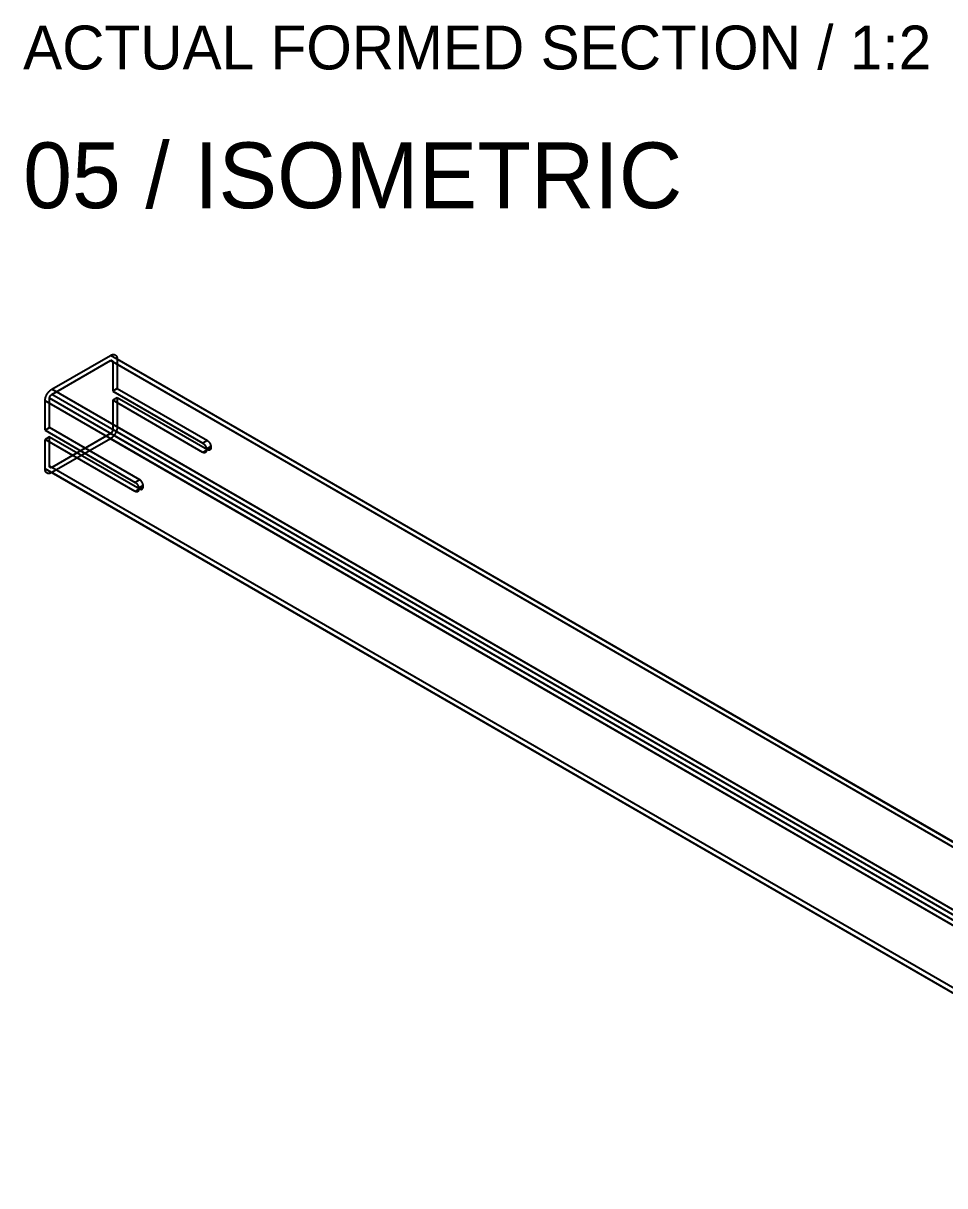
# Model space of a CAD drawing. Header units: inches. Extents: x 2 to 134, y 2 to 86.
# Drawn here: x 109 to 123.03, y 42.52 to 60.2 of the extents above; entities that cross this region are included whole.
import ezdxf

# ---------------------------------------------------------------- set-up
doc = ezdxf.new("R2010")
doc.units = ezdxf.units.IN
doc.header["$MEASUREMENT"] = 0

msp = doc.modelspace()

# ---------------------------------------------------------------- linework, layer by layer
at = {"layer": 'OUTLINE'}
for p, q in [((109.436, 54.634), (110.329, 55.15)), ((109.436, 54.555), (110.329, 55.07)), ((110.329, 55.15), (110.331, 55.151)), ((129.119, 44.301), (110.329, 55.15)), ((110.329, 55.07), (110.33, 55.071)), ((129.119, 44.221), (110.329, 55.07)), ((110.33, 55.071), (110.331, 55.072)), ((110.33, 55.071), (110.33, 55.071)), ((110.331, 55.151), (110.334, 55.152)), ((110.331, 55.072), (110.332, 55.072)), ((110.332, 55.072), (110.333, 55.073)), ((110.333, 55.073), (110.334, 55.073)), ((110.334, 55.152), (110.336, 55.154)), ((110.334, 55.073), (110.335, 55.073)), ((110.335, 55.073), (110.335, 55.074)), ((110.335, 55.074), (110.336, 55.074)), ((110.336, 55.154), (110.339, 55.155)), ((110.336, 55.074), (110.337, 55.074)), ((110.337, 55.074), (110.338, 55.074)), ((110.338, 55.074), (110.339, 55.074)), ((110.339, 55.155), (110.341, 55.156)), ((110.339, 55.074), (110.34, 55.075)), ((110.34, 55.075), (110.34, 55.075)), ((110.34, 55.075), (110.341, 55.075)), ((110.341, 55.156), (110.344, 55.157)), ((110.341, 55.075), (110.342, 55.075)), ((110.342, 55.075), (110.343, 55.075)), ((110.343, 55.075), (110.343, 55.075)), ((110.343, 55.075), (110.344, 55.075)), ((110.344, 55.157), (110.346, 55.158)), ((110.344, 55.075), (110.345, 55.075)), ((110.345, 55.075), (110.346, 55.075)), ((110.346, 55.158), (110.349, 55.159)), ((110.346, 55.075), (110.346, 55.075)), ((110.346, 55.075), (110.347, 55.075)), ((110.347, 55.075), (110.348, 55.075)), ((110.348, 55.075), (110.349, 55.075)), ((110.349, 55.159), (110.351, 55.16)), ((110.349, 55.075), (110.349, 55.074)), ((110.349, 55.074), (110.35, 55.074)), ((110.35, 55.074), (110.351, 55.074)), ((110.351, 55.16), (110.354, 55.161)), ((110.351, 55.074), (110.351, 55.074)), ((110.351, 55.074), (110.352, 55.073)), ((110.352, 55.073), (110.352, 55.073)), ((110.352, 55.073), (110.353, 55.073)), ((110.353, 55.073), (110.354, 55.072)), ((110.354, 55.161), (110.356, 55.161)), ((110.354, 55.072), (110.354, 55.072)), ((110.354, 55.072), (110.355, 55.072)), ((110.355, 55.072), (110.355, 55.071)), ((110.355, 55.071), (110.356, 55.071)), ((110.356, 55.161), (110.359, 55.162)), ((110.356, 55.071), (110.356, 55.07)), ((110.356, 55.07), (110.357, 55.07)), ((110.357, 55.07), (110.357, 55.069)), ((110.357, 55.069), (110.358, 55.069)), ((110.358, 55.069), (110.358, 55.068)), ((110.358, 55.068), (110.359, 55.068)), ((110.359, 55.162), (110.361, 55.162)), ((110.359, 55.068), (110.359, 55.067)), ((110.359, 55.067), (110.359, 55.066)), ((110.359, 55.066), (110.36, 55.066)), ((110.36, 55.066), (110.36, 55.065)), ((110.36, 55.065), (110.361, 55.064)), ((110.361, 55.162), (110.363, 55.163)), ((110.361, 55.064), (110.361, 55.064)), ((110.361, 55.064), (110.361, 55.063)), ((110.361, 55.063), (110.361, 55.062)), ((110.361, 55.062), (110.362, 55.061)), ((110.362, 55.061), (110.362, 55.06)), ((110.362, 55.06), (110.362, 55.06)), ((110.362, 55.06), (110.362, 55.059)), ((110.362, 55.059), (110.362, 55.058)), ((110.362, 55.058), (110.363, 55.057)), ((110.363, 55.163), (110.366, 55.163)), ((110.363, 55.057), (110.363, 55.056)), ((110.363, 55.056), (110.363, 55.055)), ((110.363, 55.055), (110.363, 55.054)), ((110.363, 55.054), (110.363, 55.053)), ((110.363, 55.053), (110.363, 55.053)), ((110.363, 55.053), (110.363, 55.052)), ((110.363, 55.052), (110.363, 55.051)), ((110.363, 55.051), (110.363, 54.605)), ((129.154, 44.202), (110.363, 55.051)), ((110.366, 55.163), (110.368, 55.163)), ((110.368, 55.163), (110.371, 55.164)), ((110.371, 55.164), (110.373, 55.164)), ((110.373, 55.164), (110.375, 55.164)), ((110.375, 55.164), (110.377, 55.164)), ((110.377, 55.164), (110.38, 55.164)), ((110.38, 55.164), (110.382, 55.163)), ((110.382, 55.163), (110.384, 55.163)), ((110.384, 55.163), (110.386, 55.163)), ((110.386, 55.163), (110.388, 55.162)), ((110.388, 55.162), (110.39, 55.162)), ((110.39, 55.162), (110.392, 55.161)), ((110.392, 55.161), (110.394, 55.16)), ((110.394, 55.16), (110.396, 55.16)), ((110.396, 55.16), (110.398, 55.159)), ((110.398, 55.159), (110.4, 55.158)), ((110.4, 55.158), (110.402, 55.157)), ((110.402, 55.157), (110.403, 55.156)), ((110.403, 55.156), (110.405, 55.155)), ((110.405, 55.155), (110.407, 55.153)), ((110.407, 55.153), (110.408, 55.152)), ((110.408, 55.152), (110.41, 55.151)), ((110.41, 55.151), (110.412, 55.149)), ((110.412, 55.149), (110.413, 55.148)), ((110.413, 55.148), (110.414, 55.146)), ((110.414, 55.146), (110.416, 55.145)), ((110.416, 55.145), (110.417, 55.143)), ((110.417, 55.143), (110.418, 55.141)), ((110.418, 55.141), (110.42, 55.139)), ((110.42, 55.139), (110.421, 55.137)), ((110.421, 55.137), (110.422, 55.135)), ((110.422, 55.135), (110.423, 55.133)), ((110.423, 55.133), (110.424, 55.131)), ((110.424, 55.131), (110.425, 55.129)), ((110.425, 55.129), (110.426, 55.127)), ((110.426, 55.127), (110.427, 55.125)), ((110.427, 55.125), (110.427, 55.122)), ((110.427, 55.122), (110.428, 55.12)), ((110.428, 55.12), (110.429, 55.117)), ((110.429, 55.117), (110.429, 55.115)), ((110.429, 55.115), (110.43, 55.112)), ((110.43, 55.112), (110.43, 55.11)), ((110.43, 55.11), (110.431, 55.107)), ((110.431, 55.107), (110.431, 55.104)), ((110.431, 55.104), (110.431, 55.102)), ((110.431, 55.102), (110.431, 55.099)), ((110.431, 55.099), (110.432, 55.096)), ((110.432, 55.096), (110.432, 55.093)), ((110.432, 55.093), (110.432, 55.09)), ((110.432, 55.09), (110.432, 54.644)), ((129.222, 44.241), (110.432, 55.09)), ((109.334, 54.474), (109.335, 54.477)), ((109.334, 54.471), (109.334, 54.474)), ((109.334, 54.468), (109.334, 54.471)), ((109.335, 54.48), (109.336, 54.484)), ((109.335, 54.477), (109.335, 54.48)), ((109.336, 54.487), (109.337, 54.49)), ((109.336, 54.484), (109.336, 54.487)), ((109.337, 54.49), (109.338, 54.493)), ((109.338, 54.493), (109.339, 54.496)), ((109.339, 54.5), (109.34, 54.503)), ((109.339, 54.496), (109.339, 54.5)), ((109.34, 54.503), (109.341, 54.506)), ((109.341, 54.506), (109.342, 54.509)), ((109.342, 54.509), (109.343, 54.513)), ((109.343, 54.513), (109.344, 54.516)), ((109.344, 54.516), (109.345, 54.519)), ((109.345, 54.519), (109.347, 54.522)), ((109.347, 54.522), (109.348, 54.526)), ((109.348, 54.526), (109.349, 54.529)), ((109.349, 54.529), (109.351, 54.532)), ((109.351, 54.532), (109.352, 54.535)), ((109.352, 54.535), (109.354, 54.539)), ((109.354, 54.539), (109.355, 54.542)), ((109.355, 54.542), (109.357, 54.545)), ((109.357, 54.545), (109.358, 54.548)), ((109.358, 54.548), (109.36, 54.551)), ((109.36, 54.551), (109.362, 54.554)), ((109.362, 54.554), (109.363, 54.558)), ((109.363, 54.558), (109.365, 54.561)), ((109.365, 54.561), (109.367, 54.564)), ((109.367, 54.564), (109.369, 54.567)), ((109.369, 54.567), (109.371, 54.57)), ((109.371, 54.57), (109.373, 54.573)), ((109.373, 54.573), (109.375, 54.576)), ((109.375, 54.576), (109.377, 54.578)), ((109.377, 54.578), (109.379, 54.581)), ((109.379, 54.581), (109.381, 54.584)), ((109.381, 54.584), (109.383, 54.587)), ((109.383, 54.587), (109.386, 54.59)), ((109.386, 54.59), (109.388, 54.592)), ((109.388, 54.592), (109.39, 54.595)), ((109.39, 54.595), (109.392, 54.598)), ((109.392, 54.598), (109.395, 54.6)), ((109.395, 54.6), (109.397, 54.603)), ((109.397, 54.603), (109.399, 54.605)), ((109.399, 54.605), (109.402, 54.607)), ((109.402, 54.607), (109.404, 54.61)), ((109.402, 54.503), (109.403, 54.504)), ((109.402, 54.502), (109.402, 54.503)), ((109.402, 54.501), (109.402, 54.502)), ((109.402, 54.5), (109.402, 54.501)), ((109.402, 54.499), (109.402, 54.5)), ((109.402, 54.498), (109.402, 54.499)), ((109.402, 54.497), (109.402, 54.498)), ((109.402, 54.496), (109.402, 54.497)), ((109.402, 54.05), (109.402, 54.496)), ((128.192, 43.647), (109.402, 54.496)), ((109.403, 54.508), (109.404, 54.509)), ((109.403, 54.507), (109.403, 54.508)), ((109.403, 54.506), (109.403, 54.507)), ((109.403, 54.505), (109.403, 54.506)), ((109.403, 54.504), (109.403, 54.505)), ((109.404, 54.61), (109.406, 54.612)), ((109.404, 54.511), (109.405, 54.512)), ((109.404, 54.51), (109.404, 54.511)), ((109.404, 54.509), (109.404, 54.51)), ((109.405, 54.515), (109.406, 54.516)), ((109.405, 54.513), (109.405, 54.515)), ((109.405, 54.512), (109.405, 54.513)), ((109.406, 54.612), (109.409, 54.614)), ((109.406, 54.518), (109.407, 54.519)), ((109.406, 54.517), (109.406, 54.518)), ((109.406, 54.516), (109.406, 54.517)), ((109.407, 54.52), (109.408, 54.521)), ((109.407, 54.519), (109.407, 54.52)), ((109.408, 54.522), (109.409, 54.523)), ((109.408, 54.521), (109.408, 54.522)), ((109.409, 54.614), (109.411, 54.616)), ((109.409, 54.524), (109.41, 54.525)), ((109.409, 54.523), (109.409, 54.524)), ((109.41, 54.526), (109.411, 54.527)), ((109.41, 54.525), (109.41, 54.526)), ((109.411, 54.616), (109.414, 54.618)), ((109.411, 54.528), (109.412, 54.529)), ((109.411, 54.527), (109.411, 54.528)), ((109.412, 54.529), (109.413, 54.531)), ((109.413, 54.532), (109.414, 54.533)), ((109.413, 54.531), (109.413, 54.532)), ((109.414, 54.618), (109.416, 54.621)), ((109.414, 54.533), (109.415, 54.534)), ((109.415, 54.535), (109.416, 54.536)), ((109.415, 54.534), (109.415, 54.535)), ((109.416, 54.621), (109.419, 54.622)), ((109.416, 54.536), (109.417, 54.536)), ((109.417, 54.537), (109.418, 54.538)), ((109.417, 54.536), (109.417, 54.537)), ((109.418, 54.538), (109.419, 54.539)), ((109.419, 54.622), (109.421, 54.624)), ((109.419, 54.54), (109.42, 54.541)), ((109.419, 54.539), (109.419, 54.54)), ((109.42, 54.541), (109.421, 54.542)), ((109.421, 54.624), (109.424, 54.626)), ((109.421, 54.542), (109.422, 54.543)), ((109.422, 54.544), (109.423, 54.545)), ((109.422, 54.543), (109.422, 54.544)), ((109.423, 54.545), (109.424, 54.545)), ((109.424, 54.626), (109.426, 54.628)), ((109.424, 54.545), (109.425, 54.546)), ((109.425, 54.546), (109.426, 54.547)), ((109.426, 54.628), (109.429, 54.63)), ((109.426, 54.547), (109.426, 54.548)), ((109.426, 54.548), (109.427, 54.548)), ((109.427, 54.548), (109.428, 54.549)), ((109.428, 54.549), (109.429, 54.55)), ((109.429, 54.63), (109.431, 54.631)), ((109.429, 54.55), (109.43, 54.55)), ((109.43, 54.551), (109.431, 54.552)), ((109.43, 54.55), (109.43, 54.551)), ((109.431, 54.631), (109.434, 54.633)), ((109.431, 54.552), (109.432, 54.552)), ((109.432, 54.552), (109.433, 54.553)), ((109.433, 54.553), (109.434, 54.554)), ((109.434, 54.633), (109.436, 54.634)), ((109.434, 54.554), (109.435, 54.554)), ((109.435, 54.554), (109.435, 54.555)), ((109.435, 54.555), (109.436, 54.555)), ((128.227, 43.785), (109.436, 54.634)), ((128.227, 43.706), (109.436, 54.555)), ((110.432, 54.644), (110.363, 54.605)), ((110.363, 54.605), (111.736, 53.812)), ((110.432, 54.506), (110.363, 54.466)), ((110.432, 54.644), (111.805, 53.852)), ((110.432, 54.506), (110.432, 54.06)), ((111.805, 53.713), (110.432, 54.506)), ((109.333, 54.462), (109.334, 54.465)), ((109.333, 54.459), (109.333, 54.462)), ((109.333, 54.456), (109.333, 54.459)), ((128.124, 43.607), (109.333, 54.456)), ((109.333, 54.01), (109.333, 54.456)), ((109.334, 54.465), (109.334, 54.468)), ((110.363, 54.466), (110.363, 54.02)), ((111.736, 53.673), (110.363, 54.466)), ((109.333, 54.01), (109.402, 54.05)), ((109.333, 54.01), (110.706, 53.217)), ((110.775, 53.257), (109.402, 54.05)), ((110.329, 53.961), (109.436, 53.445)), ((129.119, 43.112), (110.329, 53.961)), ((110.33, 53.961), (110.329, 53.961)), ((110.331, 53.962), (110.33, 53.962)), ((110.33, 53.962), (110.33, 53.961)), ((110.332, 53.963), (110.331, 53.962)), ((110.333, 53.963), (110.332, 53.963)), ((110.334, 53.964), (110.333, 53.963)), ((110.335, 53.965), (110.334, 53.964)), ((110.336, 53.966), (110.335, 53.965)), ((110.335, 53.965), (110.335, 53.965)), ((110.337, 53.967), (110.336, 53.966)), ((110.338, 53.967), (110.337, 53.967)), ((110.339, 53.968), (110.338, 53.967)), ((110.34, 53.969), (110.339, 53.968)), ((110.341, 53.97), (110.34, 53.97)), ((110.34, 53.97), (110.34, 53.969)), ((110.342, 53.971), (110.341, 53.97)), ((110.343, 53.972), (110.342, 53.971)), ((110.344, 53.974), (110.343, 53.973)), ((110.343, 53.973), (110.343, 53.972)), ((110.345, 53.975), (110.344, 53.974)), ((110.346, 53.975), (110.345, 53.975)), ((110.347, 53.977), (110.346, 53.976)), ((110.346, 53.976), (110.346, 53.975)), ((110.348, 53.978), (110.347, 53.977)), ((110.349, 53.979), (110.348, 53.978)), ((110.35, 53.981), (110.349, 53.98)), ((110.349, 53.98), (110.349, 53.979)), ((110.351, 53.982), (110.35, 53.981)), ((110.352, 53.984), (110.351, 53.983)), ((110.351, 53.983), (110.351, 53.982)), ((110.353, 53.986), (110.352, 53.985)), ((110.352, 53.985), (110.352, 53.984)), ((110.354, 53.987), (110.353, 53.986)), ((110.355, 53.989), (110.354, 53.988)), ((110.354, 53.988), (110.354, 53.987)), ((110.356, 53.991), (110.355, 53.99)), ((110.355, 53.99), (110.355, 53.989)), ((110.357, 53.994), (110.356, 53.992)), ((110.356, 53.992), (110.356, 53.991)), ((110.358, 53.996), (110.357, 53.995)), ((110.357, 53.995), (110.357, 53.994)), ((110.359, 53.998), (110.358, 53.997)), ((110.358, 53.997), (110.358, 53.996)), ((110.36, 54.001), (110.359, 54)), ((110.359, 54), (110.359, 53.999)), ((110.359, 53.999), (110.359, 53.998)), ((110.361, 54.003), (110.36, 54.002)), ((110.36, 54.002), (110.36, 54.001)), ((110.362, 54.008), (110.361, 54.007)), ((110.361, 54.007), (110.361, 54.005)), ((110.361, 54.005), (110.361, 54.004)), ((110.361, 54.004), (110.361, 54.003)), ((110.363, 54.013), (110.362, 54.012)), ((110.362, 54.012), (110.362, 54.011)), ((110.362, 54.011), (110.362, 54.01)), ((110.362, 54.01), (110.362, 54.009)), ((110.362, 54.009), (110.362, 54.008)), ((129.154, 43.171), (110.363, 54.02)), ((110.363, 54.02), (110.363, 54.019)), ((110.363, 54.019), (110.363, 54.018)), ((110.363, 54.018), (110.363, 54.017)), ((110.363, 54.017), (110.363, 54.016)), ((110.363, 54.016), (110.363, 54.015)), ((110.363, 54.015), (110.363, 54.014)), ((110.363, 54.014), (110.363, 54.013)), ((110.39, 53.94), (110.388, 53.937)), ((110.392, 53.943), (110.39, 53.94)), ((110.394, 53.946), (110.392, 53.943)), ((110.396, 53.949), (110.394, 53.946)), ((110.398, 53.952), (110.396, 53.949)), ((110.4, 53.955), (110.398, 53.952)), ((110.402, 53.958), (110.4, 53.955)), ((110.403, 53.961), (110.402, 53.958)), ((110.405, 53.964), (110.403, 53.961)), ((110.407, 53.968), (110.405, 53.964)), ((110.408, 53.971), (110.407, 53.968)), ((110.41, 53.974), (110.408, 53.971)), ((110.412, 53.977), (110.41, 53.974)), ((110.413, 53.98), (110.412, 53.977)), ((110.414, 53.984), (110.413, 53.98)), ((110.416, 53.987), (110.414, 53.984)), ((110.417, 53.99), (110.416, 53.987)), ((110.418, 53.993), (110.417, 53.99)), ((110.42, 53.997), (110.418, 53.993)), ((110.421, 54), (110.42, 53.997)), ((110.422, 54.003), (110.421, 54)), ((110.423, 54.006), (110.422, 54.003)), ((110.424, 54.01), (110.423, 54.006)), ((110.425, 54.013), (110.424, 54.01)), ((110.426, 54.016), (110.425, 54.013)), ((110.427, 54.019), (110.426, 54.016)), ((110.428, 54.026), (110.427, 54.023)), ((110.427, 54.023), (110.427, 54.019)), ((110.429, 54.029), (110.428, 54.026)), ((110.43, 54.035), (110.429, 54.032)), ((110.429, 54.032), (110.429, 54.029)), ((110.431, 54.042), (110.43, 54.038)), ((110.43, 54.038), (110.43, 54.035)), ((110.432, 54.054), (110.431, 54.051)), ((110.431, 54.051), (110.431, 54.048)), ((110.431, 54.048), (110.431, 54.045)), ((110.431, 54.045), (110.431, 54.042)), ((129.222, 43.211), (110.432, 54.06)), ((110.432, 54.06), (110.432, 54.057)), ((110.432, 54.057), (110.432, 54.054)), ((109.402, 53.911), (109.333, 53.871)), ((110.706, 53.079), (109.333, 53.871)), ((109.333, 53.425), (109.333, 53.871)), ((109.402, 53.465), (109.402, 53.911)), ((109.402, 53.911), (110.775, 53.118)), ((110.329, 53.881), (109.436, 53.366)), ((110.331, 53.883), (110.329, 53.881)), ((129.119, 43.032), (110.329, 53.881)), ((110.334, 53.884), (110.331, 53.883)), ((110.336, 53.886), (110.334, 53.884)), ((110.339, 53.888), (110.336, 53.886)), ((110.341, 53.889), (110.339, 53.888)), ((110.344, 53.891), (110.341, 53.889)), ((110.346, 53.893), (110.344, 53.891)), ((110.349, 53.895), (110.346, 53.893)), ((110.351, 53.897), (110.349, 53.895)), ((110.354, 53.899), (110.351, 53.897)), ((110.356, 53.901), (110.354, 53.899)), ((110.359, 53.904), (110.356, 53.901)), ((110.361, 53.906), (110.359, 53.904)), ((110.363, 53.908), (110.361, 53.906)), ((110.366, 53.911), (110.363, 53.908)), ((110.368, 53.913), (110.366, 53.911)), ((110.371, 53.916), (110.368, 53.913)), ((110.373, 53.918), (110.371, 53.916)), ((110.375, 53.921), (110.373, 53.918)), ((110.377, 53.923), (110.375, 53.921)), ((110.38, 53.926), (110.377, 53.923)), ((110.382, 53.929), (110.38, 53.926)), ((110.384, 53.932), (110.382, 53.929)), ((110.386, 53.934), (110.384, 53.932)), ((110.388, 53.937), (110.386, 53.934)), ((111.805, 53.852), (111.736, 53.812)), ((111.736, 53.812), (111.737, 53.811)), ((111.737, 53.811), (111.739, 53.81)), ((111.739, 53.81), (111.74, 53.81)), ((111.74, 53.81), (111.741, 53.809)), ((111.741, 53.809), (111.742, 53.808)), ((111.742, 53.808), (111.744, 53.807)), ((111.744, 53.807), (111.745, 53.806)), ((111.745, 53.806), (111.746, 53.805)), ((111.746, 53.805), (111.747, 53.804)), ((111.747, 53.804), (111.749, 53.803)), ((111.749, 53.803), (111.75, 53.802)), ((111.75, 53.802), (111.751, 53.801)), ((111.751, 53.801), (111.752, 53.8)), ((111.752, 53.8), (111.754, 53.798)), ((111.754, 53.798), (111.755, 53.797)), ((111.755, 53.797), (111.756, 53.796)), ((111.756, 53.796), (111.757, 53.795)), ((111.757, 53.795), (111.758, 53.793)), ((111.758, 53.793), (111.759, 53.792)), ((111.759, 53.792), (111.76, 53.791)), ((111.76, 53.791), (111.762, 53.79)), ((111.762, 53.79), (111.763, 53.788)), ((111.763, 53.788), (111.764, 53.787)), ((111.764, 53.787), (111.765, 53.785)), ((111.765, 53.785), (111.766, 53.784)), ((111.766, 53.784), (111.767, 53.782)), ((111.767, 53.782), (111.768, 53.781)), ((111.768, 53.781), (111.769, 53.78)), ((111.769, 53.78), (111.77, 53.778)), ((111.77, 53.778), (111.771, 53.777)), ((111.771, 53.777), (111.772, 53.775)), ((111.772, 53.775), (111.773, 53.773)), ((111.773, 53.773), (111.773, 53.772)), ((111.773, 53.772), (111.774, 53.77)), ((111.774, 53.77), (111.775, 53.769)), ((111.775, 53.769), (111.776, 53.767)), ((111.776, 53.767), (111.777, 53.766)), ((111.777, 53.766), (111.778, 53.764)), ((111.778, 53.764), (111.778, 53.762)), ((111.805, 53.852), (111.806, 53.851)), ((111.806, 53.851), (111.807, 53.85)), ((111.807, 53.85), (111.809, 53.849)), ((111.809, 53.849), (111.81, 53.848)), ((111.81, 53.848), (111.811, 53.847)), ((111.811, 53.847), (111.812, 53.847)), ((111.812, 53.847), (111.814, 53.846)), ((111.814, 53.846), (111.815, 53.845)), ((111.815, 53.845), (111.816, 53.844)), ((111.816, 53.844), (111.817, 53.843)), ((111.817, 53.843), (111.819, 53.841)), ((111.819, 53.841), (111.82, 53.84)), ((111.82, 53.84), (111.821, 53.839)), ((111.821, 53.839), (111.822, 53.838)), ((111.822, 53.838), (111.823, 53.837)), ((111.823, 53.837), (111.825, 53.836)), ((111.825, 53.836), (111.826, 53.834)), ((111.826, 53.834), (111.827, 53.833)), ((111.827, 53.833), (111.828, 53.832)), ((111.828, 53.832), (111.829, 53.831)), ((111.829, 53.831), (111.83, 53.829)), ((111.83, 53.829), (111.831, 53.828)), ((111.831, 53.828), (111.832, 53.826)), ((111.832, 53.826), (111.833, 53.825)), ((111.833, 53.825), (111.834, 53.824)), ((111.834, 53.824), (111.835, 53.822)), ((111.835, 53.822), (111.836, 53.821)), ((111.836, 53.821), (111.837, 53.819)), ((111.837, 53.819), (111.838, 53.818)), ((111.838, 53.818), (111.839, 53.816)), ((111.839, 53.816), (111.84, 53.815)), ((111.84, 53.815), (111.841, 53.813)), ((111.841, 53.813), (111.842, 53.812)), ((111.842, 53.812), (111.843, 53.81)), ((111.843, 53.81), (111.844, 53.808)), ((111.844, 53.808), (111.845, 53.807)), ((111.845, 53.807), (111.845, 53.805)), ((111.845, 53.805), (111.846, 53.804)), ((111.846, 53.804), (111.847, 53.802)), ((111.847, 53.802), (111.848, 53.8)), ((111.848, 53.8), (111.848, 53.799)), ((111.848, 53.799), (111.849, 53.797)), ((111.849, 53.797), (111.85, 53.796)), ((111.85, 53.796), (111.85, 53.794)), ((111.85, 53.794), (111.851, 53.792)), ((111.851, 53.792), (111.851, 53.791)), ((111.851, 53.791), (111.852, 53.789)), ((111.852, 53.789), (111.852, 53.787)), ((111.852, 53.787), (111.853, 53.786)), ((111.853, 53.786), (111.853, 53.784)), ((111.853, 53.784), (111.854, 53.783)), ((111.854, 53.783), (111.854, 53.781)), ((111.854, 53.781), (111.854, 53.779)), ((111.854, 53.779), (111.855, 53.778)), ((111.855, 53.778), (111.855, 53.776)), ((111.855, 53.776), (111.855, 53.775)), ((111.855, 53.775), (111.856, 53.773)), ((111.856, 53.773), (111.856, 53.771)), ((111.856, 53.771), (111.856, 53.77)), ((111.856, 53.77), (111.856, 53.768)), ((111.856, 53.768), (111.856, 53.767)), ((111.856, 53.767), (111.856, 53.765)), ((111.856, 53.765), (111.856, 53.764)), ((111.856, 53.764), (111.856, 53.762)), ((111.805, 53.713), (111.736, 53.673)), ((111.737, 53.672), (111.736, 53.673)), ((111.739, 53.672), (111.737, 53.672)), ((111.74, 53.671), (111.739, 53.672)), ((111.741, 53.671), (111.74, 53.671)), ((111.742, 53.67), (111.741, 53.671)), ((111.744, 53.669), (111.742, 53.67)), ((111.745, 53.669), (111.744, 53.669)), ((111.746, 53.669), (111.745, 53.669)), ((111.747, 53.668), (111.746, 53.669)), ((111.749, 53.668), (111.747, 53.668)), ((111.75, 53.667), (111.749, 53.668)), ((111.751, 53.667), (111.75, 53.667)), ((111.752, 53.667), (111.751, 53.667)), ((111.754, 53.667), (111.752, 53.667)), ((111.755, 53.666), (111.754, 53.667)), ((111.756, 53.666), (111.755, 53.666)), ((111.757, 53.666), (111.756, 53.666)), ((111.758, 53.666), (111.757, 53.666)), ((111.759, 53.666), (111.758, 53.666)), ((111.76, 53.666), (111.759, 53.666)), ((111.762, 53.666), (111.76, 53.666)), ((111.763, 53.666), (111.762, 53.666)), ((111.764, 53.666), (111.763, 53.666)), ((111.765, 53.667), (111.764, 53.666)), ((111.766, 53.667), (111.765, 53.667)), ((111.767, 53.667), (111.766, 53.667)), ((111.768, 53.667), (111.767, 53.667)), ((111.769, 53.668), (111.768, 53.667)), ((111.77, 53.668), (111.769, 53.668)), ((111.771, 53.669), (111.77, 53.668)), ((111.772, 53.669), (111.771, 53.669)), ((111.773, 53.67), (111.772, 53.669)), ((111.774, 53.671), (111.773, 53.67)), ((111.773, 53.67), (111.773, 53.67)), ((111.775, 53.671), (111.774, 53.671)), ((111.776, 53.672), (111.775, 53.671)), ((111.777, 53.673), (111.776, 53.672)), ((111.778, 53.673), (111.777, 53.673)), ((111.778, 53.762), (111.779, 53.761)), ((111.779, 53.675), (111.778, 53.674)), ((111.778, 53.674), (111.778, 53.673)), ((111.779, 53.761), (111.78, 53.759)), ((111.78, 53.676), (111.779, 53.675)), ((111.78, 53.759), (111.78, 53.758)), ((111.78, 53.758), (111.781, 53.756)), ((111.781, 53.677), (111.78, 53.677)), ((111.78, 53.677), (111.78, 53.676)), ((111.781, 53.756), (111.782, 53.754)), ((111.782, 53.678), (111.781, 53.677)), ((111.782, 53.754), (111.782, 53.753)), ((111.782, 53.753), (111.783, 53.751)), ((111.783, 53.68), (111.782, 53.679)), ((111.782, 53.679), (111.782, 53.678)), ((111.783, 53.751), (111.783, 53.749)), ((111.783, 53.749), (111.784, 53.748)), ((111.784, 53.682), (111.783, 53.681)), ((111.783, 53.681), (111.783, 53.68)), ((111.784, 53.748), (111.784, 53.746)), ((111.784, 53.746), (111.785, 53.744)), ((111.785, 53.685), (111.784, 53.683)), ((111.784, 53.683), (111.784, 53.682)), ((111.785, 53.744), (111.785, 53.743)), ((111.785, 53.743), (111.785, 53.741)), ((111.785, 53.741), (111.786, 53.74)), ((111.786, 53.688), (111.785, 53.687)), ((111.785, 53.687), (111.785, 53.686)), ((111.785, 53.686), (111.785, 53.685)), ((111.786, 53.74), (111.786, 53.738)), ((111.786, 53.738), (111.786, 53.736)), ((111.786, 53.736), (111.787, 53.735)), ((111.787, 53.692), (111.786, 53.691)), ((111.786, 53.691), (111.786, 53.689)), ((111.786, 53.689), (111.786, 53.688)), ((111.787, 53.735), (111.787, 53.733)), ((111.787, 53.733), (111.787, 53.732)), ((111.787, 53.732), (111.787, 53.73)), ((111.787, 53.73), (111.787, 53.729)), ((111.787, 53.729), (111.788, 53.727)), ((111.788, 53.699), (111.787, 53.697)), ((111.787, 53.697), (111.787, 53.696)), ((111.787, 53.696), (111.787, 53.694)), ((111.787, 53.694), (111.787, 53.693)), ((111.787, 53.693), (111.787, 53.692)), ((111.856, 53.762), (111.788, 53.723)), ((111.856, 53.743), (111.788, 53.703)), ((111.788, 53.727), (111.788, 53.726)), ((111.788, 53.726), (111.788, 53.724)), ((111.788, 53.724), (111.788, 53.723)), ((111.788, 53.723), (111.788, 53.703)), ((111.788, 53.703), (111.788, 53.701)), ((111.788, 53.701), (111.788, 53.7)), ((111.788, 53.7), (111.788, 53.699)), ((111.806, 53.712), (111.805, 53.713)), ((111.807, 53.711), (111.806, 53.712)), ((111.809, 53.711), (111.807, 53.711)), ((111.81, 53.71), (111.809, 53.711)), ((111.811, 53.71), (111.81, 53.71)), ((111.812, 53.709), (111.811, 53.71)), ((111.814, 53.709), (111.812, 53.709)), ((111.815, 53.708), (111.814, 53.709)), ((111.816, 53.708), (111.815, 53.708)), ((111.817, 53.707), (111.816, 53.708)), ((111.819, 53.707), (111.817, 53.707)), ((111.82, 53.707), (111.819, 53.707)), ((111.821, 53.706), (111.82, 53.707)), ((111.822, 53.706), (111.821, 53.706)), ((111.823, 53.706), (111.822, 53.706)), ((111.825, 53.706), (111.823, 53.706)), ((111.826, 53.706), (111.825, 53.706)), ((111.827, 53.706), (111.826, 53.706)), ((111.828, 53.706), (111.827, 53.706)), ((111.829, 53.706), (111.828, 53.706)), ((111.83, 53.706), (111.829, 53.706)), ((111.831, 53.706), (111.83, 53.706)), ((111.832, 53.706), (111.831, 53.706)), ((111.833, 53.706), (111.832, 53.706)), ((111.834, 53.707), (111.833, 53.706)), ((111.835, 53.707), (111.834, 53.707)), ((111.836, 53.707), (111.835, 53.707)), ((111.837, 53.707), (111.836, 53.707)), ((111.838, 53.708), (111.837, 53.707)), ((111.839, 53.708), (111.838, 53.708)), ((111.84, 53.709), (111.839, 53.708)), ((111.841, 53.709), (111.84, 53.709)), ((111.842, 53.71), (111.841, 53.709)), ((111.843, 53.71), (111.842, 53.71)), ((111.844, 53.711), (111.843, 53.71)), ((111.845, 53.712), (111.844, 53.711)), ((111.846, 53.713), (111.845, 53.712)), ((111.845, 53.712), (111.845, 53.712)), ((111.847, 53.714), (111.846, 53.713)), ((111.848, 53.715), (111.847, 53.714)), ((111.849, 53.716), (111.848, 53.715)), ((111.848, 53.715), (111.848, 53.715)), ((111.85, 53.717), (111.849, 53.716)), ((111.851, 53.719), (111.85, 53.718)), ((111.85, 53.718), (111.85, 53.717)), ((111.852, 53.721), (111.851, 53.72)), ((111.851, 53.72), (111.851, 53.719)), ((111.853, 53.723), (111.852, 53.722)), ((111.852, 53.722), (111.852, 53.721)), ((111.854, 53.725), (111.853, 53.724)), ((111.853, 53.724), (111.853, 53.723)), ((111.855, 53.729), (111.854, 53.728)), ((111.854, 53.728), (111.854, 53.727)), ((111.854, 53.727), (111.854, 53.725)), ((111.856, 53.733), (111.855, 53.732)), ((111.855, 53.732), (111.855, 53.73)), ((111.855, 53.73), (111.855, 53.729)), ((111.856, 53.762), (111.856, 53.743)), ((111.856, 53.743), (111.856, 53.741)), ((111.856, 53.741), (111.856, 53.74)), ((111.856, 53.74), (111.856, 53.738)), ((111.856, 53.738), (111.856, 53.737)), ((111.856, 53.737), (111.856, 53.735)), ((111.856, 53.735), (111.856, 53.734)), ((111.856, 53.734), (111.856, 53.733)), ((109.333, 53.423), (109.333, 53.425)), ((128.124, 42.576), (109.333, 53.425)), ((109.333, 53.42), (109.333, 53.423)), ((109.334, 53.417), (109.333, 53.42)), ((109.334, 53.414), (109.334, 53.417)), ((109.334, 53.411), (109.334, 53.414)), ((109.334, 53.409), (109.334, 53.411)), ((109.402, 53.464), (109.402, 53.465)), ((128.192, 42.616), (109.402, 53.465)), ((109.402, 53.463), (109.402, 53.464)), ((109.402, 53.462), (109.402, 53.463)), ((109.402, 53.461), (109.402, 53.462)), ((109.402, 53.46), (109.402, 53.461)), ((109.402, 53.459), (109.402, 53.46)), ((109.403, 53.458), (109.402, 53.459)), ((109.402, 53.459), (109.402, 53.459)), ((109.403, 53.457), (109.403, 53.458)), ((109.403, 53.456), (109.403, 53.457)), ((109.403, 53.455), (109.403, 53.456)), ((109.403, 53.454), (109.403, 53.455)), ((109.404, 53.454), (109.403, 53.454)), ((109.404, 53.453), (109.404, 53.454)), ((109.404, 53.452), (109.404, 53.453)), ((109.405, 53.451), (109.404, 53.452)), ((109.405, 53.45), (109.405, 53.451)), ((109.405, 53.451), (109.405, 53.451)), ((109.406, 53.449), (109.405, 53.45)), ((109.406, 53.448), (109.406, 53.449)), ((109.406, 53.449), (109.406, 53.449)), ((109.407, 53.448), (109.406, 53.448)), ((109.407, 53.447), (109.407, 53.448)), ((109.408, 53.446), (109.407, 53.447)), ((109.409, 53.445), (109.408, 53.446)), ((109.408, 53.446), (109.408, 53.446)), ((109.41, 53.444), (109.409, 53.445)), ((109.409, 53.445), (109.409, 53.445)), ((109.411, 53.444), (109.41, 53.444)), ((109.41, 53.444), (109.41, 53.444)), ((109.411, 53.443), (109.411, 53.444)), ((109.412, 53.443), (109.411, 53.443)), ((109.413, 53.443), (109.412, 53.443)), ((109.413, 53.442), (109.413, 53.443)), ((109.414, 53.442), (109.413, 53.442)), ((109.415, 53.442), (109.414, 53.442)), ((109.415, 53.441), (109.415, 53.442)), ((109.416, 53.441), (109.415, 53.441)), ((109.417, 53.441), (109.416, 53.441)), ((109.418, 53.441), (109.417, 53.441)), ((109.417, 53.441), (109.417, 53.441)), ((109.419, 53.441), (109.418, 53.441)), ((109.42, 53.441), (109.419, 53.441)), ((109.419, 53.441), (109.419, 53.441)), ((109.421, 53.441), (109.42, 53.441)), ((109.422, 53.441), (109.421, 53.441)), ((109.423, 53.441), (109.422, 53.441)), ((109.422, 53.441), (109.422, 53.441)), ((109.424, 53.441), (109.423, 53.441)), ((109.425, 53.441), (109.424, 53.441)), ((109.426, 53.441), (109.425, 53.441)), ((109.427, 53.441), (109.426, 53.441)), ((109.426, 53.441), (109.426, 53.441)), ((109.428, 53.442), (109.427, 53.441)), ((109.429, 53.442), (109.428, 53.442)), ((109.43, 53.442), (109.429, 53.442)), ((109.431, 53.443), (109.43, 53.442)), ((109.43, 53.442), (109.43, 53.442)), ((109.432, 53.443), (109.431, 53.443)), ((109.433, 53.444), (109.432, 53.443)), ((109.434, 53.444), (109.433, 53.444)), ((109.435, 53.444), (109.434, 53.444)), ((109.436, 53.445), (109.435, 53.445)), ((109.435, 53.445), (109.435, 53.444)), ((128.227, 42.596), (109.436, 53.445)), ((109.335, 53.406), (109.334, 53.409)), ((109.335, 53.403), (109.335, 53.406)), ((109.336, 53.401), (109.335, 53.403)), ((109.336, 53.398), (109.336, 53.401)), ((109.337, 53.396), (109.336, 53.398)), ((109.338, 53.393), (109.337, 53.396)), ((109.339, 53.391), (109.338, 53.393)), ((109.339, 53.389), (109.339, 53.391)), ((109.34, 53.387), (109.339, 53.389)), ((109.341, 53.384), (109.34, 53.387)), ((109.342, 53.382), (109.341, 53.384)), ((109.343, 53.38), (109.342, 53.382)), ((109.344, 53.378), (109.343, 53.38)), ((109.345, 53.376), (109.344, 53.378)), ((109.347, 53.375), (109.345, 53.376)), ((109.348, 53.373), (109.347, 53.375)), ((109.349, 53.371), (109.348, 53.373)), ((109.351, 53.369), (109.349, 53.371)), ((109.352, 53.368), (109.351, 53.369)), ((109.354, 53.366), (109.352, 53.368)), ((109.355, 53.365), (109.354, 53.366)), ((109.357, 53.363), (109.355, 53.365)), ((109.358, 53.362), (109.357, 53.363)), ((109.36, 53.361), (109.358, 53.362)), ((109.362, 53.36), (109.36, 53.361)), ((109.363, 53.359), (109.362, 53.36)), ((109.365, 53.358), (109.363, 53.359)), ((109.367, 53.357), (109.365, 53.358)), ((109.369, 53.356), (109.367, 53.357)), ((109.371, 53.355), (109.369, 53.356)), ((109.373, 53.355), (109.371, 53.355)), ((109.375, 53.354), (109.373, 53.355)), ((109.377, 53.353), (109.375, 53.354)), ((109.379, 53.353), (109.377, 53.353)), ((109.381, 53.353), (109.379, 53.353)), ((109.383, 53.352), (109.381, 53.353)), ((109.386, 53.352), (109.383, 53.352)), ((109.388, 53.352), (109.386, 53.352)), ((109.39, 53.352), (109.388, 53.352)), ((109.392, 53.352), (109.39, 53.352)), ((109.395, 53.352), (109.392, 53.352)), ((109.397, 53.352), (109.395, 53.352)), ((109.399, 53.353), (109.397, 53.352)), ((109.402, 53.353), (109.399, 53.353)), ((109.404, 53.353), (109.402, 53.353)), ((109.406, 53.354), (109.404, 53.353)), ((109.409, 53.354), (109.406, 53.354)), ((109.411, 53.355), (109.409, 53.354)), ((109.414, 53.356), (109.411, 53.355)), ((109.416, 53.357), (109.414, 53.356)), ((109.419, 53.358), (109.416, 53.357)), ((109.421, 53.359), (109.419, 53.358)), ((109.424, 53.36), (109.421, 53.359)), ((109.426, 53.361), (109.424, 53.36)), ((109.429, 53.362), (109.426, 53.361)), ((109.431, 53.363), (109.429, 53.362)), ((109.434, 53.365), (109.431, 53.363)), ((109.436, 53.366), (109.434, 53.365)), ((128.227, 42.517), (109.436, 53.366)), ((110.775, 53.257), (110.706, 53.217)), ((110.776, 53.256), (110.775, 53.257)), ((110.778, 53.255), (110.776, 53.256)), ((110.779, 53.255), (110.778, 53.255)), ((110.78, 53.254), (110.779, 53.255)), ((110.781, 53.253), (110.78, 53.254)), ((110.783, 53.252), (110.781, 53.253)), ((110.784, 53.251), (110.783, 53.252)), ((110.785, 53.25), (110.784, 53.251)), ((110.786, 53.249), (110.785, 53.25)), ((110.788, 53.248), (110.786, 53.249)), ((110.789, 53.247), (110.788, 53.248)), ((110.79, 53.246), (110.789, 53.247)), ((110.791, 53.245), (110.79, 53.246)), ((110.792, 53.243), (110.791, 53.245)), ((110.794, 53.242), (110.792, 53.243)), ((110.795, 53.241), (110.794, 53.242)), ((110.796, 53.24), (110.795, 53.241)), ((110.797, 53.239), (110.796, 53.24)), ((110.798, 53.237), (110.797, 53.239)), ((110.799, 53.236), (110.798, 53.237)), ((110.8, 53.235), (110.799, 53.236)), ((110.802, 53.233), (110.8, 53.235)), ((110.803, 53.232), (110.802, 53.233)), ((110.706, 53.217), (110.708, 53.217)), ((110.775, 53.118), (110.706, 53.079)), ((110.708, 53.078), (110.706, 53.079)), ((110.708, 53.217), (110.709, 53.216)), ((110.709, 53.077), (110.708, 53.078)), ((110.709, 53.216), (110.71, 53.215)), ((110.71, 53.077), (110.709, 53.077)), ((110.71, 53.215), (110.711, 53.214)), ((110.711, 53.076), (110.71, 53.077)), ((110.711, 53.214), (110.713, 53.213)), ((110.713, 53.075), (110.711, 53.076)), ((110.713, 53.213), (110.714, 53.212)), ((110.714, 53.075), (110.713, 53.075)), ((110.714, 53.212), (110.715, 53.211)), ((110.715, 53.074), (110.714, 53.075)), ((110.715, 53.211), (110.716, 53.21)), ((110.716, 53.074), (110.715, 53.074)), ((110.716, 53.21), (110.718, 53.209)), ((110.718, 53.074), (110.716, 53.074)), ((110.718, 53.209), (110.719, 53.208)), ((110.719, 53.073), (110.718, 53.074)), ((110.719, 53.208), (110.72, 53.207)), ((110.72, 53.073), (110.719, 53.073)), ((110.72, 53.207), (110.721, 53.206)), ((110.721, 53.073), (110.72, 53.073)), ((110.721, 53.206), (110.723, 53.205)), ((110.723, 53.072), (110.721, 53.073)), ((110.723, 53.205), (110.724, 53.204)), ((110.724, 53.072), (110.723, 53.072)), ((110.724, 53.204), (110.725, 53.203)), ((110.725, 53.072), (110.724, 53.072)), ((110.725, 53.203), (110.726, 53.201)), ((110.726, 53.072), (110.725, 53.072)), ((110.726, 53.201), (110.727, 53.2)), ((110.727, 53.072), (110.726, 53.072)), ((110.727, 53.2), (110.728, 53.199)), ((110.728, 53.072), (110.727, 53.072)), ((110.728, 53.199), (110.73, 53.198)), ((110.73, 53.072), (110.728, 53.072)), ((110.73, 53.198), (110.731, 53.196)), ((110.731, 53.072), (110.73, 53.072)), ((110.731, 53.196), (110.732, 53.195)), ((110.732, 53.072), (110.731, 53.072)), ((110.732, 53.195), (110.733, 53.194)), ((110.733, 53.072), (110.732, 53.072)), ((110.733, 53.194), (110.734, 53.192)), ((110.734, 53.072), (110.733, 53.072)), ((110.734, 53.192), (110.735, 53.191)), ((110.735, 53.072), (110.734, 53.072)), ((110.735, 53.191), (110.736, 53.189)), ((110.736, 53.072), (110.735, 53.072)), ((110.736, 53.189), (110.737, 53.188)), ((110.737, 53.073), (110.736, 53.072)), ((110.737, 53.188), (110.738, 53.186)), ((110.738, 53.073), (110.737, 53.073)), ((110.738, 53.186), (110.739, 53.185)), ((110.739, 53.073), (110.738, 53.073)), ((110.739, 53.185), (110.74, 53.183)), ((110.74, 53.074), (110.739, 53.073)), ((110.74, 53.183), (110.741, 53.182)), ((110.741, 53.074), (110.74, 53.074)), ((110.741, 53.182), (110.742, 53.18)), ((110.742, 53.075), (110.741, 53.074)), ((110.742, 53.18), (110.743, 53.179)), ((110.743, 53.075), (110.742, 53.075)), ((110.743, 53.179), (110.744, 53.177)), ((110.744, 53.076), (110.743, 53.075)), ((110.744, 53.177), (110.745, 53.176)), ((110.745, 53.076), (110.744, 53.076)), ((110.745, 53.176), (110.745, 53.174)), ((110.745, 53.174), (110.746, 53.173)), ((110.746, 53.077), (110.745, 53.077)), ((110.745, 53.077), (110.745, 53.076)), ((110.746, 53.173), (110.747, 53.171)), ((110.747, 53.078), (110.746, 53.077)), ((110.747, 53.171), (110.748, 53.169)), ((110.748, 53.079), (110.747, 53.078)), ((110.748, 53.169), (110.748, 53.168)), ((110.748, 53.168), (110.749, 53.166)), ((110.749, 53.08), (110.748, 53.08)), ((110.748, 53.08), (110.748, 53.079)), ((110.749, 53.166), (110.75, 53.165)), ((110.75, 53.081), (110.749, 53.08)), ((110.75, 53.165), (110.751, 53.163)), ((110.751, 53.082), (110.75, 53.081)), ((110.751, 53.163), (110.751, 53.161)), ((110.751, 53.161), (110.752, 53.16)), ((110.752, 53.084), (110.751, 53.083)), ((110.751, 53.083), (110.751, 53.082)), ((110.752, 53.16), (110.752, 53.158)), ((110.752, 53.158), (110.753, 53.156)), ((110.753, 53.086), (110.752, 53.085)), ((110.752, 53.085), (110.752, 53.084)), ((110.753, 53.156), (110.753, 53.155)), ((110.753, 53.155), (110.754, 53.153)), ((110.754, 53.088), (110.753, 53.087)), ((110.753, 53.087), (110.753, 53.086)), ((110.754, 53.153), (110.754, 53.152)), ((110.754, 53.152), (110.755, 53.15)), ((110.755, 53.09), (110.754, 53.089)), ((110.754, 53.089), (110.754, 53.088)), ((110.755, 53.15), (110.755, 53.148)), ((110.755, 53.148), (110.756, 53.147)), ((110.756, 53.092), (110.755, 53.091)), ((110.755, 53.091), (110.755, 53.09)), ((110.756, 53.147), (110.756, 53.145)), ((110.756, 53.145), (110.756, 53.143)), ((110.756, 53.143), (110.757, 53.142)), ((110.757, 53.096), (110.756, 53.095)), ((110.756, 53.095), (110.756, 53.094)), ((110.756, 53.094), (110.756, 53.092)), ((110.757, 53.142), (110.757, 53.14)), ((110.757, 53.14), (110.757, 53.139)), ((110.757, 53.139), (110.757, 53.137)), ((110.757, 53.137), (110.757, 53.136)), ((110.757, 53.136), (110.758, 53.134)), ((110.758, 53.103), (110.757, 53.101)), ((110.757, 53.101), (110.757, 53.1)), ((110.757, 53.1), (110.757, 53.099)), ((110.757, 53.099), (110.757, 53.097)), ((110.757, 53.097), (110.757, 53.096)), ((110.827, 53.168), (110.758, 53.128)), ((110.827, 53.148), (110.758, 53.108)), ((110.758, 53.134), (110.758, 53.133)), ((110.758, 53.133), (110.758, 53.131)), ((110.758, 53.131), (110.758, 53.13)), ((110.758, 53.13), (110.758, 53.128)), ((110.758, 53.128), (110.758, 53.108)), ((110.758, 53.108), (110.758, 53.107)), ((110.758, 53.107), (110.758, 53.105)), ((110.758, 53.105), (110.758, 53.104)), ((110.758, 53.104), (110.758, 53.103)), ((110.775, 53.118), (110.776, 53.118)), ((110.776, 53.118), (110.778, 53.117)), ((110.778, 53.117), (110.779, 53.116)), ((110.779, 53.116), (110.78, 53.116)), ((110.78, 53.116), (110.781, 53.115)), ((110.781, 53.115), (110.783, 53.115)), ((110.783, 53.115), (110.784, 53.114)), ((110.784, 53.114), (110.785, 53.114)), ((110.785, 53.114), (110.786, 53.113)), ((110.786, 53.113), (110.788, 53.113)), ((110.788, 53.113), (110.789, 53.112)), ((110.789, 53.112), (110.79, 53.112)), ((110.79, 53.112), (110.791, 53.112)), ((110.791, 53.112), (110.792, 53.112)), ((110.792, 53.112), (110.794, 53.112)), ((110.794, 53.112), (110.795, 53.111)), ((110.795, 53.111), (110.796, 53.111)), ((110.796, 53.111), (110.797, 53.111)), ((110.797, 53.111), (110.798, 53.111)), ((110.798, 53.111), (110.799, 53.111)), ((110.799, 53.111), (110.8, 53.111)), ((110.8, 53.111), (110.802, 53.111)), ((110.802, 53.111), (110.803, 53.112)), ((110.804, 53.23), (110.803, 53.232)), ((110.803, 53.112), (110.804, 53.112)), ((110.805, 53.229), (110.804, 53.23)), ((110.804, 53.112), (110.805, 53.112)), ((110.806, 53.228), (110.805, 53.229)), ((110.805, 53.112), (110.806, 53.112)), ((110.807, 53.226), (110.806, 53.228)), ((110.806, 53.112), (110.807, 53.113)), ((110.808, 53.225), (110.807, 53.226)), ((110.807, 53.113), (110.808, 53.113)), ((110.809, 53.223), (110.808, 53.225)), ((110.808, 53.113), (110.809, 53.113)), ((110.81, 53.222), (110.809, 53.223)), ((110.809, 53.113), (110.81, 53.114)), ((110.811, 53.22), (110.81, 53.222)), ((110.81, 53.114), (110.811, 53.114)), ((110.811, 53.219), (110.811, 53.22)), ((110.812, 53.217), (110.811, 53.219)), ((110.811, 53.114), (110.811, 53.115)), ((110.811, 53.115), (110.812, 53.115)), ((110.813, 53.215), (110.812, 53.217)), ((110.812, 53.115), (110.813, 53.116)), ((110.814, 53.214), (110.813, 53.215)), ((110.813, 53.116), (110.814, 53.116)), ((110.815, 53.212), (110.814, 53.214)), ((110.814, 53.116), (110.815, 53.117)), ((110.816, 53.211), (110.815, 53.212)), ((110.815, 53.117), (110.816, 53.118)), ((110.816, 53.209), (110.816, 53.211)), ((110.817, 53.207), (110.816, 53.209)), ((110.816, 53.118), (110.817, 53.119)), ((110.816, 53.118), (110.816, 53.118)), ((110.818, 53.206), (110.817, 53.207)), ((110.817, 53.119), (110.818, 53.12)), ((110.819, 53.204), (110.818, 53.206)), ((110.818, 53.12), (110.819, 53.121)), ((110.819, 53.203), (110.819, 53.204)), ((110.82, 53.201), (110.819, 53.203)), ((110.819, 53.122), (110.82, 53.123)), ((110.819, 53.121), (110.819, 53.122)), ((110.82, 53.199), (110.82, 53.201)), ((110.821, 53.198), (110.82, 53.199)), ((110.82, 53.123), (110.821, 53.124)), ((110.82, 53.123), (110.82, 53.123)), ((110.822, 53.196), (110.821, 53.198)), ((110.821, 53.124), (110.822, 53.125)), ((110.822, 53.194), (110.822, 53.196)), ((110.823, 53.193), (110.822, 53.194)), ((110.822, 53.126), (110.823, 53.127)), ((110.822, 53.125), (110.822, 53.126)), ((110.823, 53.191), (110.823, 53.193)), ((110.824, 53.19), (110.823, 53.191)), ((110.823, 53.129), (110.824, 53.13)), ((110.823, 53.127), (110.823, 53.129)), ((110.824, 53.188), (110.824, 53.19)), ((110.824, 53.186), (110.824, 53.188)), ((110.825, 53.185), (110.824, 53.186)), ((110.824, 53.132), (110.825, 53.133)), ((110.824, 53.131), (110.824, 53.132)), ((110.824, 53.13), (110.824, 53.131)), ((110.825, 53.183), (110.825, 53.185)), ((110.825, 53.182), (110.825, 53.183)), ((110.826, 53.18), (110.825, 53.182)), ((110.825, 53.136), (110.826, 53.137)), ((110.825, 53.134), (110.825, 53.136)), ((110.825, 53.133), (110.825, 53.134)), ((110.826, 53.178), (110.826, 53.18)), ((110.826, 53.177), (110.826, 53.178)), ((110.826, 53.175), (110.826, 53.177)), ((110.826, 53.174), (110.826, 53.175)), ((110.826, 53.172), (110.826, 53.174)), ((110.826, 53.171), (110.826, 53.172)), ((110.827, 53.169), (110.826, 53.171)), ((110.826, 53.145), (110.827, 53.147)), ((110.826, 53.144), (110.826, 53.145)), ((110.826, 53.142), (110.826, 53.144)), ((110.826, 53.141), (110.826, 53.142)), ((110.826, 53.14), (110.826, 53.141)), ((110.826, 53.138), (110.826, 53.14)), ((110.826, 53.137), (110.826, 53.138)), ((110.827, 53.168), (110.827, 53.169)), ((110.827, 53.148), (110.827, 53.168)), ((110.827, 53.147), (110.827, 53.148))]:
    msp.add_line(p, q, dxfattribs=at)

# ---------------------------------------------------------------- texts
at = {"layer": 'ANNOTATION'}
for s, height, p in [('ACTUAL FORMED SECTION / 1:2', 0.66667, (109, 59.5)), ('05 / ISOMETRIC', 1, (109, 57.389))]:
    msp.add_text(s, height=height, dxfattribs=at).set_placement(p)

doc.saveas('drawing.dxf')
